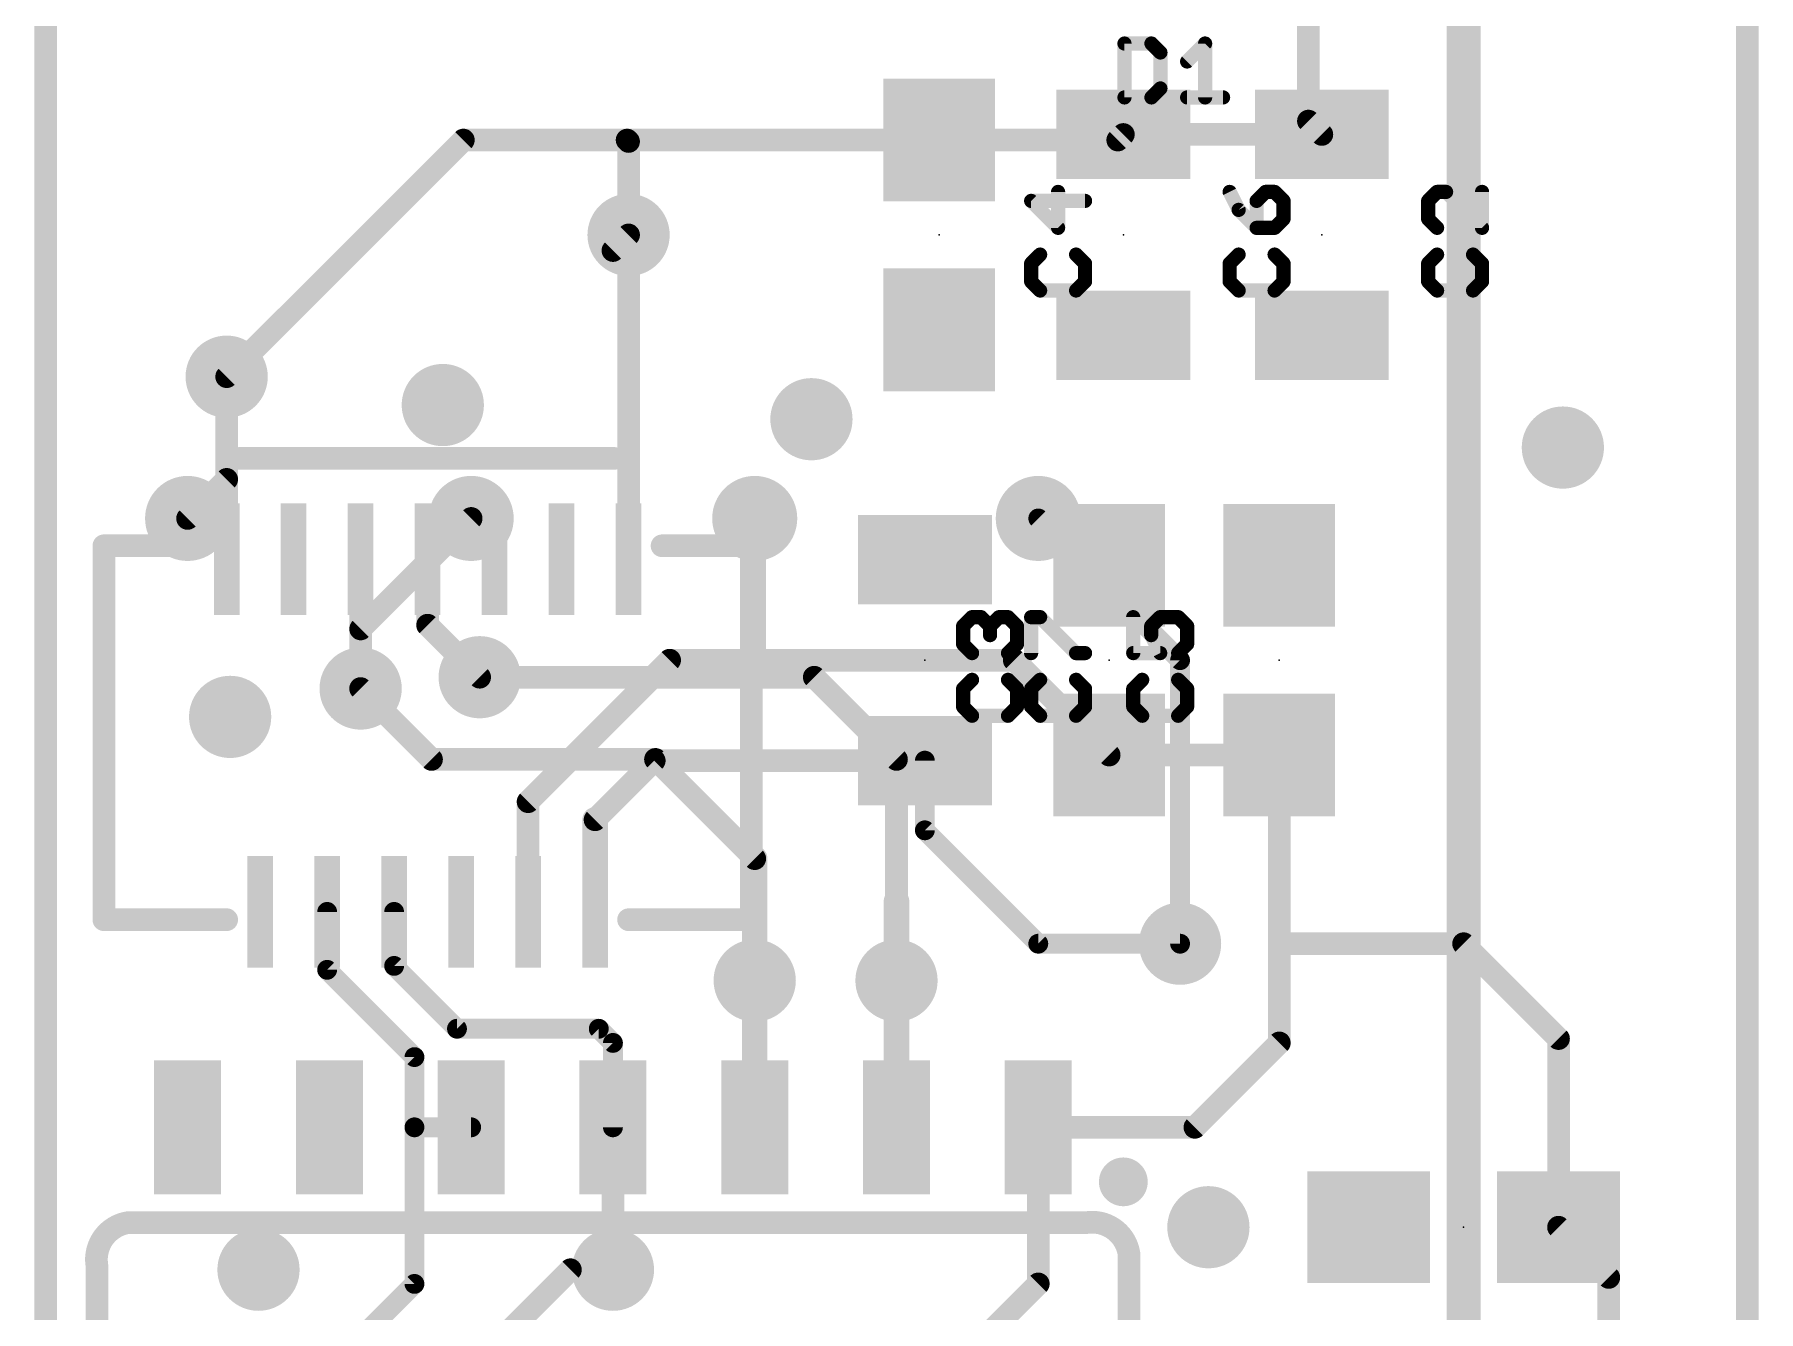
# Model space of a CAD drawing. Extents: x -22.9 to 15.3, y -11.4 to 35.7.
# Drawn here: x -0.1 to 15.34, y 13.21 to 24.66 of the extents above; entities that cross this region are included whole.
import ezdxf

# ---------------------------------------------------------------- set-up
doc = ezdxf.new("R2010")
doc.units = 0
for name, color, linetype in [('1', 12, 'CONTINUOUS'), ('16', 132, 'CONTINUOUS'), ('18', 110, 'CONTINUOUS'), ('20', 53, 'CONTINUOUS'), ('21', 41, 'CONTINUOUS'), ('23', 53, 'CONTINUOUS'), ('25', 253, 'CONTINUOUS')]:
    doc.layers.add(name, color=color, linetype=linetype)

# ---------------------------------------------------------------- blocks, each defined once
blk = doc.blocks.new('RECT')
blk.add_solid([(-0.5, -0.5), (0.5, -0.5), (-0.5, 0.5), (0.5, 0.5)])
blk = doc.blocks.new('PIE')
at = {"const_width": 0.5}
blk.add_lwpolyline([(0, -0.25, 1), (0, 0.25, 1), (0, -0.25)], format="xyb", dxfattribs=at)
blk = doc.blocks.new('ROUNDV')
at = {"const_width": 0.5}
blk.add_lwpolyline([(0, -0.25, 1), (0, 0.25, 1), (0, -0.25)], format="xyb", dxfattribs=at)

msp = doc.modelspace()

# ---------------------------------------------------------------- linework, layer by layer
at = {"layer": '1'}
for points, const_width in [([(0, 35.56), (0, 0)], 0.2032), ([(15.24, 0), (15.24, 35.56)], 0.2032), ([(11.31, 23.88), (11.31, 25.4)], 0.2032), ([(11.43, 23.76), (11.31, 23.88)], 0.2032), ([(3.74, 23.71), (1.62, 21.59)], 0.2032), ([(5.207, 23.71), (3.74, 23.71)], 0.2032), ([(8.001, 23.71), (5.207, 23.71)], 0.2032), ([(5.22, 23.697), (5.207, 23.71)], 0.2032), ([(5.22, 22.86), (5.22, 23.697)], 0.2032), ([(9.602, 23.71), (8.001, 23.71)], 0.2032), ([(9.652, 23.76), (9.602, 23.71)], 0.2032), ([(11.43, 23.76), (9.652, 23.76)], 0.2032), ([(5.22, 19.955), (5.22, 22.86)], 0.2032), ([(1.62, 19.955), (1.62, 21.59)], 0.2032), ([(2.82, 19.955), (2.82, 18.796)], 0.2032), ([(3.42, 19.955), (3.42, 19.3638)], 0.2032), ([(3.42, 19.3638), (3.8862, 18.8976)], 0.2032), ([(4.32, 17.782), (5.588, 19.05)], 0.2032), ([(5.588, 19.05), (8.675, 19.05)], 0.2032), ([(8.675, 19.05), (9.525, 18.2)], 0.2032), ([(4.92, 17.62), (5.45, 18.15)], 0.2032), ([(5.45, 18.15), (7.874, 18.15)], 0.2032), ([(7.874, 18.15), (7.874, 17.526)], 0.1778), ([(9.525, 18.2), (11.049, 18.2)], 0.2032), ([(11.049, 18.2), (11.049, 16.51)], 0.2032), ([(4.32, 16.795), (4.32, 17.782)], 0.2032), ([(4.92, 16.795), (4.92, 17.62)], 0.2286), ([(8.89, 16.51), (7.874, 17.526)], 0.1778), ([(2.52, 16.795), (2.52, 16.276)], 0.1778), ([(3.12, 16.795), (3.12, 16.311)], 0.1778), ([(10.16, 16.51), (8.89, 16.51)], 0.1778), ([(11.049, 16.51), (11.049, 15.621)], 0.2032), ([(12.7, 16.51), (11.049, 16.51)], 0.2032), ([(13.55, 15.66), (12.7, 16.51)], 0.2032), ([(3.12, 16.311), (3.683, 15.748)], 0.1778), ([(2.52, 16.276), (3.302, 15.494)], 0.1778), ([(6.35, 16.1798), (6.35, 14.865)], 0.2286), ([(7.62, 16.1798), (7.62, 14.865)], 0.2286), ([(3.683, 15.748), (4.953, 15.748)], 0.1778), ([(5.08, 15.621), (4.953, 15.748)], 0.1778), ([(13.55, 13.97), (13.55, 15.66)], 0.2032), ([(5.08, 14.865), (5.08, 15.621)], 0.1778), ([(10.293, 14.865), (11.049, 15.621)], 0.2032), ([(3.302, 14.865), (3.302, 15.494)], 0.1778), ([(3.81, 14.865), (3.302, 14.865)], 0.1778), ([(3.302, 14.865), (3.302, 13.462)], 0.1778), ([(5.08, 14.865), (5.08, 13.589)], 0.2032), ([(8.89, 14.865), (8.89, 13.462)], 0.2032), ([(8.89, 14.865), (10.293, 14.865)], 0.2032), ([(14.0001, 13.5199), (13.55, 13.97)], 0.2032), ([(14.0001, 12.38), (14.0001, 13.5199)], 0.2032), ([(3.302, 13.462), (2.54, 12.7)], 0.1778), ([(8.89, 13.462), (8.128, 12.7)], 0.2032)]:
    msp.add_lwpolyline(points, dxfattribs=dict(at, const_width=const_width))
for points, const_width in [([(11.3459, 23.9159, 1), (11.2741, 23.8441)], 0.1016), ([(3.74, 23.7608, 1), (3.74, 23.6592)], 0.1016), ([(3.7759, 23.6741, 1), (3.7041, 23.7459)], 0.1016), ([(5.207, 23.7608, 1), (5.207, 23.6592)], 0.1016), ([(5.2429, 23.7459, 1), (5.1711, 23.6741)], 0.1016), ([(5.2708, 23.697, 1), (5.1692, 23.697)], 0.1016), ([(5.1841, 23.6611, 1), (5.2559, 23.7329)], 0.1016), ([(5.207, 23.6592, 1), (5.207, 23.7608)], 0.1016), ([(8.001, 23.7608, 1), (8.001, 23.6592)], 0.1016), ([(8.001, 23.6592, 1), (8.001, 23.7608)], 0.1016), ([(9.5661, 23.7459, 1), (9.6379, 23.6741)], 0.1016), ([(9.652, 23.8108, 1), (9.652, 23.7092)], 0.1016), ([(9.602, 23.6592, 1), (9.602, 23.7608)], 0.1016), ([(9.6879, 23.7241, 1), (9.6161, 23.7959)], 0.1016), ([(11.2592, 23.88, 1), (11.3608, 23.88)], 0.1016), ([(11.3941, 23.7241, 1), (11.4659, 23.7959)], 0.1016), ([(11.43, 23.7092, 1), (11.43, 23.8108)], 0.1016), ([(5.2708, 22.86, 1), (5.1692, 22.86)], 0.1016), ([(5.1692, 22.86, 1), (5.2708, 22.86)], 0.1016), ([(1.6708, 21.59, 1), (1.5692, 21.59)], 0.1016), ([(1.5841, 21.6259, 1), (1.6559, 21.5541)], 0.1016), ([(1.5692, 19.955, 1), (1.6708, 19.955)], 0.1016), ([(2.8708, 19.955, 1), (2.7692, 19.955)], 0.1016), ([(3.4708, 19.955, 1), (3.3692, 19.955)], 0.1016), ([(5.1692, 19.955, 1), (5.2708, 19.955)], 0.1016), ([(3.4559, 19.3997, 1), (3.3841, 19.3279)], 0.1016), ([(3.3692, 19.3638, 1), (3.4708, 19.3638)], 0.1016), ([(5.588, 19.1008, 1), (5.588, 18.9992)], 0.1016), ([(5.6239, 19.0141, 1), (5.5521, 19.0859)], 0.1016), ([(8.7109, 19.0859, 1), (8.6391, 19.0141)], 0.1016), ([(8.675, 18.9992, 1), (8.675, 19.1008)], 0.1016), ([(2.7692, 18.796, 1), (2.8708, 18.796)], 0.1016), ([(3.8503, 18.8617, 1), (3.9221, 18.9335)], 0.1016), ([(5.45, 18.2008, 1), (5.45, 18.0992)], 0.1016), ([(5.4859, 18.1141, 1), (5.4141, 18.1859)], 0.1016), ([(7.9185, 18.15, 1), (7.8296, 18.15)], 0.0889), ([(7.874, 18.0992, 1), (7.874, 18.2008)], 0.1016), ([(9.525, 18.2508, 1), (9.525, 18.1492)], 0.1016), ([(9.4891, 18.1641, 1), (9.5609, 18.2359)], 0.1016), ([(11.0998, 18.2, 1), (10.9982, 18.2)], 0.1016), ([(11.049, 18.1492, 1), (11.049, 18.2508)], 0.1016), ([(4.3708, 17.782, 1), (4.2692, 17.782)], 0.1016), ([(4.2841, 17.8179, 1), (4.3559, 17.7461)], 0.1016), ([(4.9771, 17.62, 1), (4.8628, 17.62)], 0.1143), ([(4.8841, 17.6559, 1), (4.9559, 17.5841)], 0.1016), ([(7.9054, 17.5574, 1), (7.8426, 17.4946)], 0.0889), ([(7.8296, 17.526, 1), (7.9185, 17.526)], 0.0889), ([(2.5644, 16.795, 1), (2.4756, 16.795)], 0.0889), ([(3.1644, 16.795, 1), (3.0756, 16.795)], 0.0889), ([(4.2692, 16.795, 1), (4.3708, 16.795)], 0.1016), ([(4.8628, 16.795, 1), (4.9771, 16.795)], 0.1143), ([(8.89, 16.5545, 1), (8.89, 16.4656)], 0.0889), ([(8.8586, 16.4786, 1), (8.9214, 16.5414)], 0.0889), ([(10.16, 16.4656, 1), (10.16, 16.5545)], 0.0889), ([(11.0998, 16.51, 1), (10.9982, 16.51)], 0.1016), ([(11.049, 16.5608, 1), (11.049, 16.4592)], 0.1016), ([(10.9982, 16.51, 1), (11.0998, 16.51)], 0.1016), ([(12.7359, 16.5459, 1), (12.6641, 16.4741)], 0.1016), ([(12.7, 16.4592, 1), (12.7, 16.5608)], 0.1016), ([(3.1514, 16.3424, 1), (3.0886, 16.2796)], 0.0889), ([(2.5514, 16.3074, 1), (2.4886, 16.2446)], 0.0889), ([(2.4756, 16.276, 1), (2.5644, 16.276)], 0.0889), ([(3.0756, 16.311, 1), (3.1644, 16.311)], 0.0889), ([(6.4072, 16.1798, 1), (6.2929, 16.1798)], 0.1143), ([(7.6772, 16.1798, 1), (7.5629, 16.1798)], 0.1143), ([(3.683, 15.7925, 1), (3.683, 15.7036)], 0.0889), ([(3.6516, 15.7166, 1), (3.7144, 15.7794)], 0.0889), ([(4.9844, 15.7794, 1), (4.9216, 15.7166)], 0.0889), ([(4.953, 15.7036, 1), (4.953, 15.7925)], 0.0889), ([(13.6008, 15.66, 1), (13.4992, 15.66)], 0.1016), ([(5.1245, 15.621, 1), (5.0355, 15.621)], 0.0889), ([(5.0486, 15.5896, 1), (5.1114, 15.6524)], 0.0889), ([(10.9982, 15.621, 1), (11.0998, 15.621)], 0.1016), ([(11.0849, 15.5851, 1), (11.0131, 15.6569)], 0.1016), ([(13.5141, 15.6241, 1), (13.5859, 15.6959)], 0.1016), ([(3.3464, 15.494, 1), (3.2576, 15.494)], 0.0889), ([(3.2706, 15.4626, 1), (3.3334, 15.5254)], 0.0889), ([(3.302, 14.9094, 1), (3.302, 14.8206)], 0.0889), ([(3.3464, 14.865, 1), (3.2576, 14.865)], 0.0889), ([(3.2576, 14.865, 1), (3.3464, 14.865)], 0.0889), ([(3.81, 14.8206, 1), (3.81, 14.9094)], 0.0889), ([(5.1308, 14.865, 1), (5.0292, 14.865)], 0.1016), ([(5.0355, 14.865, 1), (5.1245, 14.865)], 0.0889), ([(6.2929, 14.865, 1), (6.4072, 14.865)], 0.1143), ([(7.5629, 14.865, 1), (7.6772, 14.865)], 0.1143), ([(8.9408, 14.865, 1), (8.8392, 14.865)], 0.1016), ([(8.89, 14.9158, 1), (8.89, 14.8142)], 0.1016), ([(10.2571, 14.9009, 1), (10.3289, 14.8291)], 0.1016), ([(10.293, 14.8142, 1), (10.293, 14.9158)], 0.1016), ([(13.5859, 14.0059, 1), (13.5141, 13.9341)], 0.1016), ([(13.4992, 13.97, 1), (13.6008, 13.97)], 0.1016), ([(5.0292, 13.589, 1), (5.1308, 13.589)], 0.1016), ([(14.0509, 13.5199, 1), (13.9493, 13.5199)], 0.1016), ([(13.9642, 13.484, 1), (14.036, 13.5558)], 0.1016), ([(3.2576, 13.462, 1), (3.3464, 13.462)], 0.0889), ([(3.3334, 13.4306, 1), (3.2706, 13.4934)], 0.0889), ([(8.8392, 13.462, 1), (8.9408, 13.462)], 0.1016), ([(8.9259, 13.4261, 1), (8.8541, 13.4979)], 0.1016)]:
    msp.add_lwpolyline(points, format="xyb", dxfattribs=dict(at, const_width=const_width))
at = {"layer": '16'}
for points, const_width in [([(0, 0), (0, 35.56)], 0.2032), ([(15.24, 35.56), (15.24, 0)], 0.2032), ([(12.7, 11.43), (12.7, 33.87)], 0.3048), ([(5.08, 22.72), (5.22, 22.86)], 0.2032), ([(1.62, 20.67), (1.62, 21.59)], 0.2032), ([(1.27, 20.32), (1.62, 20.67)], 0.2032), ([(3.81, 20.32), (2.82, 19.33)], 0.2032), ([(6.35, 20.32), (6.35, 18.8976)], 0.2032), ([(10.16, 19.05), (8.89, 20.32)], 0.1778), ([(2.82, 19.33), (2.82, 18.796)], 0.2032), ([(6.35, 18.8976), (3.8862, 18.8976)], 0.2032), ([(6.8834, 18.8976), (6.35, 18.8976)], 0.2032), ([(7.62, 18.161), (6.8834, 18.8976)], 0.2032), ([(10.16, 16.51), (10.16, 19.05)], 0.1778), ([(3.455, 18.161), (2.82, 18.796)], 0.2032), ([(3.455, 18.161), (5.461, 18.161)], 0.2032), ([(5.461, 18.161), (6.35, 17.272)], 0.2032), ([(7.62, 16.891), (7.62, 18.161)], 0.2032), ([(6.35, 17.272), (6.35, 16.1798)], 0.2286), ([(7.62, 16.891), (7.62, 16.1798)], 0.2286), ([(4.699, 13.589), (3.81, 12.7)], 0.2032), ([(5.08, 13.589), (4.699, 13.589)], 0.2032)]:
    msp.add_lwpolyline(points, dxfattribs=dict(at, const_width=const_width))
for points, const_width in [([(5.2559, 22.8241, 1), (5.1841, 22.8959)], 0.1016), ([(5.0441, 22.7559, 1), (5.1159, 22.6841)], 0.1016), ([(1.6708, 21.59, 1), (1.5692, 21.59)], 0.1016), ([(1.5692, 20.67, 1), (1.6708, 20.67)], 0.1016), ([(1.6559, 20.6341, 1), (1.5841, 20.7059)], 0.1016), ([(1.2341, 20.3559, 1), (1.3059, 20.2841)], 0.1016), ([(3.8459, 20.2841, 1), (3.7741, 20.3559)], 0.1016), ([(6.4008, 20.32, 1), (6.2992, 20.32)], 0.1016), ([(8.9214, 20.3514, 1), (8.8586, 20.2886)], 0.0889), ([(2.8708, 19.33, 1), (2.7692, 19.33)], 0.1016), ([(2.7841, 19.3659, 1), (2.8559, 19.2941)], 0.1016), ([(3.8862, 18.9484, 1), (3.8862, 18.8468)], 0.1016), ([(6.35, 18.9484, 1), (6.35, 18.8468)], 0.1016), ([(6.35, 18.8468, 1), (6.35, 18.9484)], 0.1016), ([(6.9193, 18.9335, 1), (6.8475, 18.8617)], 0.1016), ([(6.8834, 18.8468, 1), (6.8834, 18.9484)], 0.1016), ([(10.2044, 19.05, 1), (10.1156, 19.05)], 0.0889), ([(10.1286, 19.0186, 1), (10.1914, 19.0814)], 0.0889), ([(2.8559, 18.8319, 1), (2.7841, 18.7601)], 0.1016), ([(2.7692, 18.796, 1), (2.8708, 18.796)], 0.1016), ([(6.2992, 18.8976, 1), (6.4008, 18.8976)], 0.1016), ([(3.455, 18.2118, 1), (3.455, 18.1102)], 0.1016), ([(3.4191, 18.1251, 1), (3.4909, 18.1969)], 0.1016), ([(5.4969, 18.1969, 1), (5.4251, 18.1251)], 0.1016), ([(5.461, 18.1102, 1), (5.461, 18.2118)], 0.1016), ([(7.6708, 18.161, 1), (7.5692, 18.161)], 0.1016), ([(7.5841, 18.1251, 1), (7.6559, 18.1969)], 0.1016), ([(6.4072, 17.272, 1), (6.2929, 17.272)], 0.1143), ([(6.3141, 17.2361, 1), (6.3859, 17.3079)], 0.1016), ([(7.6772, 16.891, 1), (7.5629, 16.891)], 0.1143), ([(7.5692, 16.891, 1), (7.6708, 16.891)], 0.1016), ([(10.1156, 16.51, 1), (10.2044, 16.51)], 0.0889), ([(6.2929, 16.1798, 1), (6.4072, 16.1798)], 0.1143), ([(7.5629, 16.1798, 1), (7.6772, 16.1798)], 0.1143), ([(4.699, 13.6398, 1), (4.699, 13.5382)], 0.1016), ([(4.7349, 13.5531, 1), (4.6631, 13.6249)], 0.1016), ([(5.08, 13.5382, 1), (5.08, 13.6398)], 0.1016)]:
    msp.add_lwpolyline(points, format="xyb", dxfattribs=dict(at, const_width=const_width))
at = {"layer": '20', "const_width": 0.2032}
for points in [[(0, 0), (0, 35.56)], [(15.24, 35.56), (15.24, 0)]]:
    msp.add_lwpolyline(points, dxfattribs=at)
at = {"layer": '21', "const_width": 0.2032}
for points in [[(5.089, 20.858), (1.739, 20.858)], [(0.52, 16.725), (0.52, 20.075)], [(0.52, 20.075), (1.32, 20.075)], [(5.52, 20.075), (6.32, 20.075)], [(6.32, 20.075), (6.32, 16.725)], [(1.62, 16.725), (0.52, 16.725)], [(6.32, 16.725), (5.22, 16.725)], [(9.3218, 14.0113), (0.7382, 14.0113)], [(9.7028, 13.7303), (9.7028, 12.7254)], [(0.4572, 13.6303), (0.4572, 10.4997)]]:
    msp.add_lwpolyline(points, dxfattribs=at)
at = {"layer": '21'}
for points, const_width in [([(1.739, 20.9088, 1), (1.739, 20.8072)], 0.1016), ([(5.089, 20.8072, 1), (5.089, 20.9088)], 0.1016), ([(0.5708, 20.075, 1), (0.4692, 20.075)], 0.1016), ([(0.52, 20.1258, 1), (0.52, 20.0242)], 0.1016), ([(1.32, 20.0242, 1), (1.32, 20.1258)], 0.1016), ([(5.52, 20.1258, 1), (5.52, 20.0242)], 0.1016), ([(6.3708, 20.075, 1), (6.2692, 20.075)], 0.1016), ([(6.32, 20.0242, 1), (6.32, 20.1258)], 0.1016), ([(0.52, 16.7758, 1), (0.52, 16.6742)], 0.1016), ([(0.4692, 16.725, 1), (0.5708, 16.725)], 0.1016), ([(1.62, 16.6742, 1), (1.62, 16.7758)], 0.1016), ([(5.22, 16.7758, 1), (5.22, 16.6742)], 0.1016), ([(6.2692, 16.725, 1), (6.3708, 16.725)], 0.1016), ([(6.32, 16.6742, 1), (6.32, 16.7758)], 0.1016), ([(9.652, 14.2672, 1), (9.652, 14.4856, 1), (9.652, 14.2672)], 0.2185), ([(0.7382, 14.0113, 0.4142), (0.4572, 13.6303)], 0.2032), ([(0.7382, 14.0621, 1), (0.7382, 13.9605)], 0.1016), ([(0.7458, 13.9611, 1), (0.7306, 14.0615)], 0.1016), ([(9.7028, 13.7303, 0.4145), (9.3218, 14.0113)], 0.2032), ([(9.3142, 14.0615, 1), (9.3294, 13.9611)], 0.1016), ([(9.3218, 13.9605, 1), (9.3218, 14.0621)], 0.1016), ([(9.7536, 13.7303, 1), (9.652, 13.7303)], 0.1016), ([(9.6526, 13.7227, 1), (9.753, 13.7379)], 0.1016), ([(0.508, 13.6303, 1), (0.4064, 13.6303)], 0.1016), ([(0.407, 13.6227, 1), (0.5074, 13.6379)], 0.1016)]:
    msp.add_lwpolyline(points, format="xyb", dxfattribs=dict(at, const_width=const_width))
at = {"layer": '23'}
for p in [(8.001, 22.86), (9.652, 22.86), (11.43, 22.86), (7.874, 19.05), (9.525, 19.05), (11.049, 19.05), (12.7, 13.97)]:
    msp.add_point(p, dxfattribs=at)
at = {"layer": '25', "const_width": 0.0635}
for points in [[(9.6622, 24.6067, 1), (9.6622, 24.5432)], [(9.6939, 24.5749, 1), (9.6304, 24.5749)], [(9.9261, 24.5974, 1), (9.8812, 24.5525)], [(9.9037, 24.5432, 1), (9.9037, 24.6067)], [(10.0159, 24.4944, 1), (9.9524, 24.4944)], [(10.4163, 24.5749, 1), (10.3528, 24.5749)], [(10.407, 24.5525, 1), (10.362, 24.5974)], [(9.9617, 24.472, 1), (10.0066, 24.5169)], [(10.201, 24.4364, 1), (10.2459, 24.3915)], [(9.6622, 24.1237, 1), (9.6622, 24.0602)], [(9.6304, 24.0919, 1), (9.6939, 24.0919)], [(9.8812, 24.1144, 1), (9.9261, 24.0694)], [(9.9037, 24.0602, 1), (9.9037, 24.1237)], [(9.9524, 24.1724, 1), (10.0159, 24.1724)], [(10.0066, 24.1499, 1), (9.9617, 24.1949)], [(10.2235, 24.1237, 1), (10.2235, 24.0602)], [(10.3528, 24.0919, 1), (10.4163, 24.0919)], [(10.5455, 24.0602, 1), (10.5455, 24.1237)], [(8.8261, 23.1968, 1), (8.8261, 23.1333)], [(8.8485, 23.1875, 1), (8.8036, 23.1426)], [(9.0993, 23.2455, 1), (9.0358, 23.2455)], [(9.3091, 23.1333, 1), (9.3091, 23.1968)], [(10.6325, 23.2597, 1), (10.5757, 23.2313)], [(10.8773, 23.165, 1), (10.8138, 23.165)], [(10.8231, 23.1875, 1), (10.868, 23.1426)], [(10.9261, 23.2773, 1), (10.9261, 23.2138)], [(10.9485, 23.2231, 1), (10.9036, 23.268)], [(11.0291, 23.268, 1), (10.9841, 23.2231)], [(11.0066, 23.2138, 1), (11.0066, 23.2773)], [(11.1189, 23.165, 1), (11.0554, 23.165)], [(11.0646, 23.1426, 1), (11.1096, 23.1875)], [(12.4138, 23.165, 1), (12.3503, 23.165)], [(12.3596, 23.1875, 1), (12.4045, 23.1426)], [(12.4626, 23.2773, 1), (12.4626, 23.2138)], [(12.485, 23.2231, 1), (12.4401, 23.268)], [(12.5655, 23.268, 1), (12.5206, 23.2231)], [(12.5431, 23.2138, 1), (12.5431, 23.2773)], [(12.8969, 23.2455, 1), (12.8333, 23.2455)], [(10.707, 23.107, 1), (10.6621, 23.062)], [(10.6562, 23.0703, 1), (10.713, 23.0987)], [(11.0554, 23.004, 1), (11.1189, 23.004)], [(11.1096, 22.9815, 1), (11.0646, 23.0264)], [(12.4045, 23.0264, 1), (12.3596, 22.9815)], [(12.3503, 23.004, 1), (12.4138, 23.004)], [(9.0358, 22.9235, 1), (9.0993, 22.9235)], [(9.0451, 22.901, 1), (9.09, 22.9459)], [(10.8138, 22.9235, 1), (10.8773, 22.9235)], [(10.8456, 22.9552, 1), (10.8456, 22.8917)], [(10.8231, 22.901, 1), (10.868, 22.9459)], [(10.9841, 22.9459, 1), (11.0291, 22.901)], [(11.0066, 22.8917, 1), (11.0066, 22.9552)], [(12.4401, 22.901, 1), (12.485, 22.9459)], [(12.8333, 22.9235, 1), (12.8969, 22.9235)], [(12.8426, 22.901, 1), (12.8876, 22.9459)], [(8.929, 22.6617, 1), (8.8841, 22.7066)], [(9.2511, 22.7066, 1), (9.2061, 22.6617)], [(10.707, 22.6617, 1), (10.6621, 22.7066)], [(11.0291, 22.7066, 1), (10.9841, 22.6617)], [(12.485, 22.6617, 1), (12.4401, 22.7066)], [(12.8071, 22.7066, 1), (12.7621, 22.6617)], [(8.8578, 22.6037, 1), (8.7943, 22.6037)], [(8.8036, 22.6261, 1), (8.8485, 22.5812)], [(9.3409, 22.6037, 1), (9.2774, 22.6037)], [(9.2866, 22.5812, 1), (9.3316, 22.6261)], [(10.6358, 22.6037, 1), (10.5723, 22.6037)], [(10.5816, 22.6261, 1), (10.6265, 22.5812)], [(11.1189, 22.6037, 1), (11.0554, 22.6037)], [(11.0646, 22.5812, 1), (11.1096, 22.6261)], [(12.4138, 22.6037, 1), (12.3503, 22.6037)], [(12.3596, 22.6261, 1), (12.4045, 22.5812)], [(12.8969, 22.6037, 1), (12.8333, 22.6037)], [(12.8426, 22.5812, 1), (12.8876, 22.6261)], [(8.7943, 22.4427, 1), (8.8578, 22.4427)], [(8.8485, 22.4651, 1), (8.8036, 22.4202)], [(8.9066, 22.3939, 1), (8.9066, 22.3304)], [(8.8841, 22.3397, 1), (8.929, 22.3846)], [(9.2061, 22.3846, 1), (9.2511, 22.3397)], [(9.2286, 22.3304, 1), (9.2286, 22.3939)], [(9.2774, 22.4427, 1), (9.3409, 22.4427)], [(9.3316, 22.4202, 1), (9.2866, 22.4651)], [(10.6265, 22.4651, 1), (10.5816, 22.4202)], [(10.5723, 22.4427, 1), (10.6358, 22.4427)], [(10.6846, 22.3939, 1), (10.6846, 22.3304)], [(10.6621, 22.3397, 1), (10.707, 22.3846)], [(10.9841, 22.3846, 1), (11.0291, 22.3397)], [(11.0066, 22.3304, 1), (11.0066, 22.3939)], [(11.0554, 22.4427, 1), (11.1189, 22.4427)], [(11.1096, 22.4202, 1), (11.0646, 22.4651)], [(12.4045, 22.4651, 1), (12.3596, 22.4202)], [(12.3503, 22.4427, 1), (12.4138, 22.4427)], [(12.4626, 22.3939, 1), (12.4626, 22.3304)], [(12.4401, 22.3397, 1), (12.485, 22.3846)], [(12.7621, 22.3846, 1), (12.8071, 22.3397)], [(12.7846, 22.3304, 1), (12.7846, 22.3939)], [(12.8333, 22.4427, 1), (12.8969, 22.4427)], [(12.8876, 22.4202, 1), (12.8426, 22.4651)], [(8.297, 19.4673, 1), (8.297, 19.4038)], [(8.3194, 19.4131, 1), (8.2745, 19.458)], [(8.3999, 19.458, 1), (8.355, 19.4131)], [(8.3775, 19.4038, 1), (8.3775, 19.4673)], [(8.5385, 19.4673, 1), (8.5385, 19.4038)], [(8.5609, 19.4131, 1), (8.516, 19.458)], [(8.6415, 19.458, 1), (8.5965, 19.4131)], [(8.619, 19.4038, 1), (8.619, 19.4673)], [(8.8578, 19.4355, 1), (8.7943, 19.4355)], [(8.8261, 19.4673, 1), (8.8261, 19.4038)], [(8.929, 19.458, 1), (8.8841, 19.4131)], [(8.9066, 19.4038, 1), (8.9066, 19.4673)], [(9.7722, 19.4355, 1), (9.7087, 19.4355)], [(9.982, 19.4673, 1), (9.982, 19.4038)], [(10.0044, 19.4131, 1), (9.9595, 19.458)], [(10.1655, 19.458, 1), (10.1205, 19.4131)], [(10.143, 19.4038, 1), (10.143, 19.4673)], [(8.2482, 19.355, 1), (8.1847, 19.355)], [(8.194, 19.3775, 1), (8.2389, 19.3326)], [(8.4897, 19.355, 1), (8.4262, 19.355)], [(8.4355, 19.3775, 1), (8.4804, 19.3326)], [(8.4262, 19.2745, 1), (8.4897, 19.2745)], [(8.4355, 19.3326, 1), (8.4804, 19.3775)], [(8.7313, 19.355, 1), (8.6677, 19.355)], [(8.677, 19.3326, 1), (8.722, 19.3775)], [(9.9332, 19.355, 1), (9.8697, 19.355)], [(9.879, 19.3775, 1), (9.9239, 19.3326)], [(9.9299, 19.2887, 1), (9.8731, 19.2603)], [(9.8697, 19.2745, 1), (9.9332, 19.2745)], [(10.2553, 19.355, 1), (10.1918, 19.355)], [(10.201, 19.3326, 1), (10.246, 19.3775)], [(8.2389, 19.2165, 1), (8.194, 19.1715)], [(8.1847, 19.194, 1), (8.2482, 19.194)], [(8.2745, 19.091, 1), (8.3194, 19.136)], [(8.5965, 19.136, 1), (8.6415, 19.091)], [(8.6677, 19.194, 1), (8.7313, 19.194)], [(8.722, 19.1715, 1), (8.677, 19.2165)], [(9.2286, 19.1452, 1), (9.2286, 19.0817)], [(9.2061, 19.091, 1), (9.2511, 19.1359)], [(9.3091, 19.0817, 1), (9.3091, 19.1452)], [(9.7405, 19.1453, 1), (9.7405, 19.0818)], [(9.9536, 19.0993, 1), (10.0104, 19.1277)], [(9.982, 19.0818, 1), (9.982, 19.1453)], [(10.1205, 19.136, 1), (10.1655, 19.091)], [(10.1918, 19.194, 1), (10.2553, 19.194)], [(10.246, 19.1715, 1), (10.201, 19.2165)], [(8.7943, 19.1135, 1), (8.8578, 19.1135)], [(9.7087, 19.1135, 1), (9.7722, 19.1135)], [(8.2482, 18.7937, 1), (8.1847, 18.7937)], [(8.194, 18.8161, 1), (8.2389, 18.7712)], [(8.3194, 18.8517, 1), (8.2745, 18.8966)], [(8.6415, 18.8966, 1), (8.5965, 18.8517)], [(8.7313, 18.7937, 1), (8.6677, 18.7937)], [(8.677, 18.7712, 1), (8.722, 18.8161)], [(8.8578, 18.7937, 1), (8.7943, 18.7937)], [(8.8036, 18.8161, 1), (8.8485, 18.7712)], [(8.929, 18.8517, 1), (8.8841, 18.8966)], [(9.2511, 18.8966, 1), (9.2061, 18.8517)], [(9.3409, 18.7937, 1), (9.2774, 18.7937)], [(9.2866, 18.7712, 1), (9.3316, 18.8161)], [(9.7722, 18.7937, 1), (9.7087, 18.7937)], [(9.718, 18.8161, 1), (9.7629, 18.7712)], [(9.8434, 18.8517, 1), (9.7985, 18.8966)], [(10.1655, 18.8966, 1), (10.1205, 18.8517)], [(10.2553, 18.7937, 1), (10.1918, 18.7937)], [(10.201, 18.7712, 1), (10.246, 18.8161)], [(8.2389, 18.6551, 1), (8.194, 18.6102)], [(8.722, 18.6102, 1), (8.677, 18.6551)], [(8.8485, 18.6551, 1), (8.8036, 18.6102)], [(9.3316, 18.6102, 1), (9.2866, 18.6551)], [(9.7629, 18.6551, 1), (9.718, 18.6102)], [(10.246, 18.6102, 1), (10.201, 18.6551)], [(8.1847, 18.6327, 1), (8.2482, 18.6327)], [(8.297, 18.5839, 1), (8.297, 18.5204)], [(8.2745, 18.5297, 1), (8.3194, 18.5746)], [(8.5965, 18.5746, 1), (8.6415, 18.5297)], [(8.619, 18.5204, 1), (8.619, 18.5839)], [(8.6677, 18.6327, 1), (8.7313, 18.6327)], [(8.7943, 18.6327, 1), (8.8578, 18.6327)], [(8.9066, 18.5839, 1), (8.9066, 18.5204)], [(8.8841, 18.5297, 1), (8.929, 18.5746)], [(9.2061, 18.5746, 1), (9.2511, 18.5297)], [(9.2286, 18.5204, 1), (9.2286, 18.5839)], [(9.2774, 18.6327, 1), (9.3409, 18.6327)], [(9.7087, 18.6327, 1), (9.7722, 18.6327)], [(9.821, 18.5839, 1), (9.821, 18.5204)], [(9.7985, 18.5297, 1), (9.8434, 18.5746)], [(10.1205, 18.5746, 1), (10.1655, 18.5297)], [(10.143, 18.5204, 1), (10.143, 18.5839)], [(10.1918, 18.6327, 1), (10.2553, 18.6327)]]:
    msp.add_lwpolyline(points, format="xyb", dxfattribs=at)
at = {"layer": '25', "const_width": 0.127}
for points in [[(9.6622, 24.5749), (9.6622, 24.0919)], [(9.9037, 24.5749), (9.6622, 24.5749)], [(9.9842, 24.4944), (9.9037, 24.5749)], [(9.9842, 24.1724), (9.9842, 24.4944)], [(10.2235, 24.4139), (10.3845, 24.5749)], [(10.3845, 24.5749), (10.3845, 24.0919)], [(9.6622, 24.0919), (9.9037, 24.0919)], [(9.9037, 24.0919), (9.9842, 24.1724)], [(10.2235, 24.0919), (10.5455, 24.0919)], [(9.3091, 23.165), (8.8261, 23.165)], [(8.8261, 23.165), (9.0676, 22.9235)], [(9.0676, 22.9235), (9.0676, 23.2455)], [(10.6041, 23.2455), (10.6846, 23.0845)], [(10.9261, 23.2455), (10.8456, 23.165)], [(10.8456, 23.165), (10.8456, 22.9235)], [(11.0066, 23.2455), (10.9261, 23.2455)], [(11.0871, 23.165), (11.0066, 23.2455)], [(11.0871, 23.004), (11.0871, 23.165)], [(12.4626, 23.2455), (12.3821, 23.165)], [(12.3821, 23.165), (12.3821, 23.004)], [(12.5431, 23.2455), (12.4626, 23.2455)], [(12.8651, 22.9235), (12.5431, 23.2455)], [(12.8651, 23.2455), (12.8651, 22.9235)], [(10.6846, 23.0845), (10.8456, 22.9235)], [(11.0066, 22.9235), (11.0871, 23.004)], [(12.3821, 23.004), (12.4626, 22.9235)], [(10.8456, 22.9235), (11.0066, 22.9235)], [(8.9066, 22.6842), (8.8261, 22.6037)], [(9.3091, 22.6037), (9.2286, 22.6842)], [(10.6846, 22.6842), (10.6041, 22.6037)], [(11.0871, 22.6037), (11.0066, 22.6842)], [(12.4626, 22.6842), (12.3821, 22.6037)], [(12.8651, 22.6037), (12.7846, 22.6842)], [(8.8261, 22.6037), (8.8261, 22.4427)], [(9.3091, 22.4427), (9.3091, 22.6037)], [(10.6041, 22.6037), (10.6041, 22.4427)], [(11.0871, 22.4427), (11.0871, 22.6037)], [(12.3821, 22.6037), (12.3821, 22.4427)], [(12.8651, 22.4427), (12.8651, 22.6037)], [(8.8261, 22.4427), (8.9066, 22.3622)], [(8.9066, 22.3622), (9.2286, 22.3622)], [(9.2286, 22.3622), (9.3091, 22.4427)], [(10.6041, 22.4427), (10.6846, 22.3622)], [(10.6846, 22.3622), (11.0066, 22.3622)], [(11.0066, 22.3622), (11.0871, 22.4427)], [(12.3821, 22.4427), (12.4626, 22.3622)], [(12.4626, 22.3622), (12.7846, 22.3622)], [(12.7846, 22.3622), (12.8651, 22.4427)], [(8.2165, 19.355), (8.297, 19.4355)], [(8.297, 19.4355), (8.3775, 19.4355)], [(8.3775, 19.4355), (8.458, 19.355)], [(8.458, 19.355), (8.5385, 19.4355)], [(8.5385, 19.4355), (8.619, 19.4355)], [(8.619, 19.4355), (8.6995, 19.355)], [(8.8261, 19.1135), (8.8261, 19.4355)], [(8.8261, 19.4355), (8.9066, 19.4355)], [(8.9066, 19.4355), (9.2286, 19.1135)], [(9.7405, 19.4355), (9.7405, 19.1135)], [(9.9015, 19.355), (9.982, 19.4355)], [(9.982, 19.4355), (10.143, 19.4355)], [(10.143, 19.4355), (10.2235, 19.355)], [(8.2165, 19.194), (8.2165, 19.355)], [(8.458, 19.355), (8.458, 19.2745)], [(8.6995, 19.355), (8.6995, 19.194)], [(9.9015, 19.2745), (9.9015, 19.355)], [(9.982, 19.1135), (9.9015, 19.2745)], [(10.2235, 19.355), (10.2235, 19.194)], [(8.297, 19.1135), (8.2165, 19.194)], [(8.6995, 19.194), (8.619, 19.1135)], [(9.2286, 19.1135), (9.3091, 19.1135)], [(9.7405, 19.1135), (9.982, 19.1135)], [(10.2235, 19.194), (10.143, 19.1135)], [(8.297, 18.8742), (8.2165, 18.7937)], [(8.2165, 18.7937), (8.2165, 18.6327)], [(8.6995, 18.7937), (8.619, 18.8742)], [(8.6995, 18.6327), (8.6995, 18.7937)], [(8.9066, 18.8742), (8.8261, 18.7937)], [(8.8261, 18.7937), (8.8261, 18.6327)], [(9.3091, 18.7937), (9.2286, 18.8742)], [(9.3091, 18.6327), (9.3091, 18.7937)], [(9.821, 18.8742), (9.7405, 18.7937)], [(9.7405, 18.7937), (9.7405, 18.6327)], [(10.2235, 18.7937), (10.143, 18.8742)], [(10.2235, 18.6327), (10.2235, 18.7937)], [(8.2165, 18.6327), (8.297, 18.5522)], [(8.619, 18.5522), (8.6995, 18.6327)], [(8.8261, 18.6327), (8.9066, 18.5522)], [(9.2286, 18.5522), (9.3091, 18.6327)], [(9.7405, 18.6327), (9.821, 18.5522)], [(10.143, 18.5522), (10.2235, 18.6327)], [(8.297, 18.5522), (8.619, 18.5522)], [(8.9066, 18.5522), (9.2286, 18.5522)], [(9.821, 18.5522), (10.143, 18.5522)]]:
    msp.add_lwpolyline(points, dxfattribs=at)

# ---------------------------------------------------------------- block references
at = {"layer": '1'}
for p, xscale, rotation in [((8.001, 23.71), 1.1, 270), ((8.001, 22.01), 1.1, 270), ((1.62, 19.955), 0.23, 180), ((2.22, 19.955), 0.23, 180), ((2.82, 19.955), 0.23, 180), ((3.42, 19.955), 0.23, 180), ((4.02, 19.955), 0.23, 180), ((4.62, 19.955), 0.23, 180), ((5.22, 19.955), 0.23, 180), ((9.525, 19.9), 1.1, 90), ((11.049, 19.9), 1.1, 90), ((9.525, 18.2), 1.1, 90), ((11.049, 18.2), 1.1, 90), ((1.92, 16.795), 0.23, 180), ((2.52, 16.795), 0.23, 180), ((3.12, 16.795), 0.23, 180), ((3.72, 16.795), 0.23, 180), ((4.32, 16.795), 0.23, 180), ((4.92, 16.795), 0.23, 180), ((11.85, 13.97), 1.1, 180), ((13.55, 13.97), 1.1, 180)]:
    msp.add_blockref('RECT', p, dxfattribs=dict(at, xscale=xscale, rotation=rotation))
at = {"layer": '1', "yscale": 1.2}
for p, xscale, rotation in [((9.652, 23.76), 0.8, 270), ((11.43, 23.76), 0.8, 270), ((9.652, 21.96), 0.8, 270), ((11.43, 21.96), 0.8, 270), ((7.874, 19.95), 0.8, 270), ((7.874, 18.15), 0.8, 270), ((1.27, 14.865), 0.6, 180), ((2.54, 14.865), 0.6, 180), ((3.81, 14.865), 0.6, 180), ((5.08, 14.865), 0.6, 180), ((6.35, 14.865), 0.6, 180), ((7.62, 14.865), 0.6, 180), ((8.89, 14.865), 0.6, 180)]:
    msp.add_blockref('RECT', p, dxfattribs=dict(at, xscale=xscale, rotation=rotation))
at = {"layer": '16', "xscale": 0.762, "yscale": 0.762}
for p in [(1.27, 20.32), (3.81, 20.32), (6.35, 20.32), (8.89, 20.32)]:
    msp.add_blockref('PIE', p, dxfattribs=at)
at = {"layer": '18', "xscale": 0.7366, "yscale": 0.7366}
for p in [(5.22, 22.86), (5.22, 22.86), (1.62, 21.59), (1.62, 21.59), (3.556, 21.336), (3.556, 21.336), (6.858, 21.209), (6.858, 21.209), (13.589, 20.955), (13.589, 20.955), (2.82, 18.796), (2.82, 18.796), (3.8862, 18.8976), (3.8862, 18.8976), (1.651, 18.542), (1.651, 18.542), (10.16, 16.51), (10.16, 16.51), (6.35, 16.1798), (6.35, 16.1798), (7.62, 16.1798), (7.62, 16.1798), (10.414, 13.97), (10.414, 13.97), (1.905, 13.589), (1.905, 13.589), (5.08, 13.589), (5.08, 13.589)]:
    msp.add_blockref('ROUNDV', p, dxfattribs=at)

doc.saveas('drawing.dxf')
